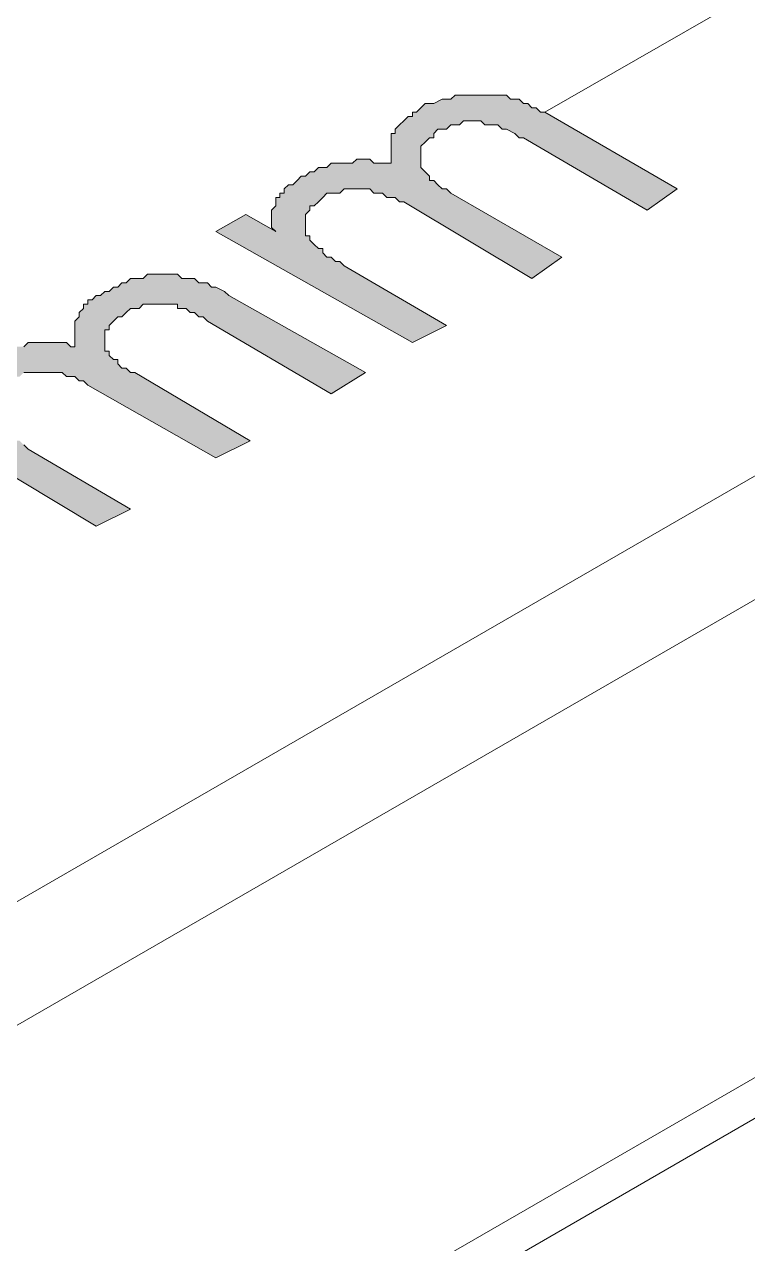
# Model space of a CAD drawing. Header units: inches. Extents: x -430764 to 256483, y 7374 to 217374.
# Drawn here: x 81354 to 84845, y 68480 to 74369 of the extents above; entities that cross this region are included whole.
import ezdxf

# ---------------------------------------------------------------- set-up
doc = ezdxf.new("R2010")
doc.units = ezdxf.units.IN
doc.header["$MEASUREMENT"] = 0
doc.layers.add('Background Stuff', color=252, linetype='Continuous', lineweight=5)
doc.layers.add('Layer 1', color=7, linetype='Continuous')

# ---------------------------------------------------------------- blocks, each defined once
blk = doc.blocks.new('block 3')
at = {"layer": 'Layer 1'}
h = blk.add_hatch(color=255, dxfattribs=at)
h.dxf.hatch_style = 2
h.paths.add_polyline_path([(538.998, -566.664), (534.256, -563.983), (534.978, -563.571), (535.7, -563.983), (535.595, -563.882), (535.595, -563.778), (535.595, -563.676), (535.595, -563.571), (535.595, -563.469), (535.7, -563.365), (535.7, -563.263), (535.7, -563.159), (535.802, -563.159), (535.802, -563.057), (535.905, -563.057), (535.905, -562.953), (536.008, -562.851), (536.111, -562.851), (536.214, -562.747), (536.316, -562.645), (536.421, -562.645), (536.523, -562.541), (536.627, -562.541), (536.729, -562.438), (536.833, -562.438), (536.936, -562.438), (537.039, -562.334), (537.142, -562.334), (537.349, -562.334), (537.451, -562.334), (537.555, -562.334), (537.658, -562.231), (537.761, -562.231), (537.967, -562.231), (538.07, -562.334), (538.172, -562.334), (538.276, -562.334), (538.379, -562.334), (538.482, -562.334), (538.482, -562.231), (538.482, -562.129), (538.482, -562.025), (538.482, -561.923), (538.482, -561.82), (538.482, -561.717), (538.482, -561.612), (538.585, -561.612), (538.585, -561.51), (538.688, -561.407), (538.792, -561.305), (538.894, -561.201), (538.998, -561.201), (538.998, -561.099), (539.1, -561.099), (539.204, -560.994), (539.307, -560.892), (539.41, -560.892), (539.513, -560.892), (539.719, -560.788), (539.821, -560.788), (539.926, -560.788), (540.028, -560.686), (540.132, -560.686), (540.234, -560.686), (540.337, -560.686), (540.44, -560.686), (540.544, -560.686), (540.647, -560.686), (540.75, -560.686), (540.854, -560.686), (540.956, -560.686), (541.059, -560.686), (541.162, -560.686), (541.266, -560.686), (541.369, -560.788), (541.471, -560.788), (541.575, -560.788), (541.677, -560.892), (541.781, -560.892), (541.884, -560.994), (541.987, -560.994), (542.09, -561.099), (542.193, -561.099), (545.389, -562.953), (544.667, -563.469), (541.677, -561.717), (541.575, -561.717), (541.471, -561.612), (541.266, -561.51), (541.162, -561.51), (541.059, -561.407), (540.956, -561.407), (540.854, -561.407), (540.75, -561.407), (540.647, -561.305), (540.544, -561.305), (540.44, -561.305), (540.234, -561.305), (540.132, -561.407), (540.028, -561.407), (539.926, -561.407), (539.821, -561.51), (539.719, -561.51), (539.616, -561.51), (539.513, -561.612), (539.513, -561.717), (539.41, -561.717), (539.307, -561.82), (539.204, -561.923), (539.204, -562.025), (539.204, -562.129), (539.204, -562.231), (539.204, -562.334), (539.204, -562.438), (539.307, -562.541), (539.41, -562.645), (539.41, -562.747), (539.513, -562.747), (539.616, -562.851), (539.719, -562.953), (539.821, -562.953), (539.926, -563.057), (542.605, -564.603), (541.884, -565.118), (538.792, -563.263), (538.688, -563.263), (538.585, -563.159), (538.379, -563.159), (538.276, -563.057), (538.172, -563.057), (538.07, -563.057), (537.967, -562.953), (537.864, -562.953), (537.761, -562.953), (537.658, -562.953), (537.555, -562.953), (537.451, -562.953), (537.349, -562.953), (537.245, -563.057), (537.142, -563.057), (536.936, -563.057), (536.833, -563.159), (536.729, -563.263), (536.627, -563.365), (536.523, -563.365), (536.523, -563.469), (536.421, -563.571), (536.421, -563.676), (536.421, -563.778), (536.421, -563.882), (536.421, -563.983), (536.421, -564.087), (536.523, -564.087), (536.523, -564.189), (536.627, -564.293), (536.729, -564.396), (536.833, -564.396), (536.833, -564.5), (536.936, -564.603), (537.039, -564.603), (537.142, -564.706), (537.245, -564.706), (537.349, -564.808), (539.821, -566.253)])
h = blk.add_hatch(color=255, dxfattribs=at)
h.dxf.hatch_style = 2
h.paths.add_polyline_path([(531.369, -571.097), (526.731, -568.313), (527.452, -567.901), (528.071, -568.313), (528.071, -568.211), (527.969, -568.107), (527.969, -568.004), (528.071, -567.901), (528.071, -567.798), (528.071, -567.695), (528.174, -567.592), (528.174, -567.488), (528.277, -567.488), (528.277, -567.385), (528.38, -567.385), (528.38, -567.283), (528.483, -567.18), (528.586, -567.18), (528.69, -567.077), (528.792, -566.974), (528.896, -566.974), (528.999, -566.871), (529.205, -566.871), (529.308, -566.767), (529.411, -566.767), (529.513, -566.767), (529.618, -566.767), (529.72, -566.664), (529.824, -566.664), (529.926, -566.664), (530.029, -566.664), (530.236, -566.664), (530.339, -566.664), (530.441, -566.664), (530.545, -566.664), (530.648, -566.664), (530.751, -566.767), (530.854, -566.767), (530.854, -566.664), (530.854, -566.561), (530.854, -566.459), (530.854, -566.355), (530.854, -566.253), (530.854, -566.148), (530.958, -566.046), (530.958, -565.942), (531.061, -565.84), (531.061, -565.736), (531.163, -565.736), (531.163, -565.634), (531.267, -565.634), (531.369, -565.53), (531.473, -565.53), (531.576, -565.428), (531.679, -565.428), (531.782, -565.324), (531.885, -565.324), (531.988, -565.221), (532.09, -565.221), (532.195, -565.118), (532.297, -565.118), (532.401, -565.118), (532.503, -565.118), (532.606, -565.016), (532.709, -565.016), (532.813, -565.016), (532.916, -565.016), (533.018, -565.016), (533.123, -565.016), (533.225, -565.016), (533.328, -565.016), (533.431, -565.118), (533.534, -565.118), (533.637, -565.118), (533.74, -565.118), (533.844, -565.221), (533.946, -565.221), (534.05, -565.221), (534.153, -565.324), (534.256, -565.324), (534.462, -565.428), (534.565, -565.53), (537.864, -567.385), (537.039, -567.901), (534.05, -566.148), (533.946, -566.046), (533.844, -566.046), (533.74, -565.942), (533.637, -565.942), (533.534, -565.84), (533.431, -565.84), (533.328, -565.84), (533.328, -565.736), (533.123, -565.736), (533.018, -565.736), (532.916, -565.736), (532.813, -565.736), (532.709, -565.736), (532.503, -565.736), (532.401, -565.84), (532.297, -565.84), (532.195, -565.84), (532.09, -565.942), (531.988, -566.046), (531.885, -566.046), (531.782, -566.148), (531.679, -566.253), (531.679, -566.355), (531.576, -566.355), (531.576, -566.459), (531.576, -566.561), (531.576, -566.664), (531.576, -566.767), (531.576, -566.871), (531.679, -566.871), (531.679, -566.974), (531.782, -567.077), (531.885, -567.077), (531.885, -567.18), (531.988, -567.283), (532.09, -567.283), (532.195, -567.385), (532.297, -567.385), (535.081, -569.036), (534.256, -569.447), (531.163, -567.695), (531.061, -567.592), (530.958, -567.592), (530.854, -567.488), (530.751, -567.488), (530.648, -567.488), (530.545, -567.385), (530.441, -567.385), (530.339, -567.385), (530.236, -567.385), (530.132, -567.385), (530.029, -567.385), (529.926, -567.385), (529.824, -567.385), (529.72, -567.385), (529.618, -567.385), (529.513, -567.488), (529.411, -567.488), (529.308, -567.592), (529.205, -567.592), (529.102, -567.695), (528.999, -567.695), (528.999, -567.798), (528.896, -567.901), (528.792, -568.004), (528.792, -568.107), (528.792, -568.211), (528.792, -568.313), (528.792, -568.417), (528.896, -568.52), (528.999, -568.623), (529.102, -568.726), (529.102, -568.828), (529.205, -568.828), (529.308, -568.933), (529.411, -569.036), (529.513, -569.036), (529.618, -569.138), (529.72, -569.241), (532.195, -570.685)])
at = {"layer": 'Layer 1', "color": 9, "lineweight": 0}
for points in [[(821.232, -414.723), (821.232, -411.734), (282.121, -722.935)], [(821.232, -411.734), (834.632, -419.465), (295.521, -730.768), (282.121, -722.935), (282.121, -725.924), (295.521, -733.655), (295.521, -730.768)], [(834.632, -422.455), (821.232, -414.723), (282.121, -725.924)], [(831.231, -490.075), (831.231, -420.496), (292.12, -731.696)]]:
    blk.add_lwpolyline(points, dxfattribs=at)
at = {"layer": 'Layer 1', "color": 5, "lineweight": 0}
blk.add_lwpolyline([(568.582, -545.944), (542.193, -561.099)], dxfattribs=at)
at = {"layer": 'Layer 1', "color": 255, "lineweight": 0}
for points in [[(538.998, -566.664), (534.256, -563.983), (534.978, -563.571), (535.7, -563.983), (535.595, -563.882), (535.595, -563.778), (535.595, -563.676), (535.595, -563.571), (535.595, -563.469), (535.7, -563.365), (535.7, -563.263), (535.7, -563.159), (535.802, -563.159), (535.802, -563.057), (535.905, -563.057), (535.905, -562.953), (536.008, -562.851), (536.111, -562.851), (536.214, -562.747), (536.316, -562.645), (536.421, -562.645), (536.523, -562.541), (536.627, -562.541), (536.729, -562.438), (536.833, -562.438), (536.936, -562.438), (537.039, -562.334), (537.142, -562.334), (537.349, -562.334), (537.451, -562.334), (537.555, -562.334), (537.658, -562.231), (537.761, -562.231), (537.967, -562.231), (538.07, -562.334), (538.172, -562.334), (538.276, -562.334), (538.379, -562.334), (538.482, -562.334), (538.482, -562.231), (538.482, -562.129), (538.482, -562.025), (538.482, -561.923), (538.482, -561.82), (538.482, -561.717), (538.482, -561.612), (538.585, -561.612), (538.585, -561.51), (538.688, -561.407), (538.792, -561.305), (538.894, -561.201), (538.998, -561.201), (538.998, -561.099), (539.1, -561.099), (539.204, -560.994), (539.307, -560.892), (539.41, -560.892), (539.513, -560.892), (539.719, -560.788), (539.821, -560.788), (539.926, -560.788), (540.028, -560.686), (540.132, -560.686), (540.234, -560.686), (540.337, -560.686), (540.44, -560.686), (540.544, -560.686), (540.647, -560.686), (540.75, -560.686), (540.854, -560.686), (540.956, -560.686), (541.059, -560.686), (541.162, -560.686), (541.266, -560.686), (541.369, -560.788), (541.471, -560.788), (541.575, -560.788), (541.677, -560.892), (541.781, -560.892), (541.884, -560.994), (541.987, -560.994), (542.09, -561.099), (542.193, -561.099), (545.389, -562.953), (544.667, -563.469), (541.677, -561.717), (541.575, -561.717), (541.471, -561.612), (541.266, -561.51), (541.162, -561.51), (541.059, -561.407), (540.956, -561.407), (540.854, -561.407), (540.75, -561.407), (540.647, -561.305), (540.544, -561.305), (540.44, -561.305), (540.234, -561.305), (540.132, -561.407), (540.028, -561.407), (539.926, -561.407), (539.821, -561.51), (539.719, -561.51), (539.616, -561.51), (539.513, -561.612), (539.513, -561.717), (539.41, -561.717), (539.307, -561.82), (539.204, -561.923), (539.204, -562.025), (539.204, -562.129), (539.204, -562.231), (539.204, -562.334), (539.204, -562.438), (539.307, -562.541), (539.41, -562.645), (539.41, -562.747), (539.513, -562.747), (539.616, -562.851), (539.719, -562.953), (539.821, -562.953), (539.926, -563.057), (542.605, -564.603), (541.884, -565.118), (538.792, -563.263), (538.688, -563.263), (538.585, -563.159), (538.379, -563.159), (538.276, -563.057), (538.172, -563.057), (538.07, -563.057), (537.967, -562.953), (537.864, -562.953), (537.761, -562.953), (537.658, -562.953), (537.555, -562.953), (537.451, -562.953), (537.349, -562.953), (537.245, -563.057), (537.142, -563.057), (536.936, -563.057), (536.833, -563.159), (536.729, -563.263), (536.627, -563.365), (536.523, -563.365), (536.523, -563.469), (536.421, -563.571), (536.421, -563.676), (536.421, -563.778), (536.421, -563.882), (536.421, -563.983), (536.421, -564.087), (536.523, -564.087), (536.523, -564.189), (536.627, -564.293), (536.729, -564.396), (536.833, -564.396), (536.833, -564.5), (536.936, -564.603), (537.039, -564.603), (537.142, -564.706), (537.245, -564.706), (537.349, -564.808), (539.821, -566.253), (538.998, -566.664)], [(531.369, -571.097), (526.731, -568.313)], [(529.618, -566.767), (529.72, -566.664), (529.824, -566.664), (529.926, -566.664), (530.029, -566.664), (530.236, -566.664), (530.339, -566.664), (530.441, -566.664), (530.545, -566.664), (530.648, -566.664), (530.751, -566.767), (530.854, -566.767), (530.854, -566.664), (530.854, -566.561), (530.854, -566.459), (530.854, -566.355), (530.854, -566.253), (530.854, -566.148), (530.958, -566.046), (530.958, -565.942), (531.061, -565.84), (531.061, -565.736), (531.163, -565.736), (531.163, -565.634), (531.267, -565.634), (531.369, -565.53), (531.473, -565.53), (531.576, -565.428), (531.679, -565.428), (531.782, -565.324), (531.885, -565.324), (531.988, -565.221), (532.09, -565.221), (532.195, -565.118), (532.297, -565.118), (532.401, -565.118), (532.503, -565.118), (532.606, -565.016), (532.709, -565.016), (532.813, -565.016), (532.916, -565.016), (533.018, -565.016), (533.123, -565.016), (533.225, -565.016), (533.328, -565.016), (533.431, -565.118), (533.534, -565.118), (533.637, -565.118), (533.74, -565.118), (533.844, -565.221), (533.946, -565.221), (534.05, -565.221), (534.153, -565.324), (534.256, -565.324), (534.462, -565.428), (534.565, -565.53), (537.864, -567.385), (537.039, -567.901), (534.05, -566.148), (533.946, -566.046), (533.844, -566.046), (533.74, -565.942), (533.637, -565.942), (533.534, -565.84), (533.431, -565.84), (533.328, -565.84), (533.328, -565.736), (533.123, -565.736), (533.018, -565.736), (532.916, -565.736), (532.813, -565.736), (532.709, -565.736), (532.503, -565.736), (532.401, -565.84), (532.297, -565.84), (532.195, -565.84), (532.09, -565.942), (531.988, -566.046), (531.885, -566.046), (531.782, -566.148), (531.679, -566.253), (531.679, -566.355), (531.576, -566.355), (531.576, -566.459), (531.576, -566.561), (531.576, -566.664), (531.576, -566.767), (531.576, -566.871), (531.679, -566.871), (531.679, -566.974), (531.782, -567.077), (531.885, -567.077), (531.885, -567.18), (531.988, -567.283), (532.09, -567.283), (532.195, -567.385), (532.297, -567.385), (535.081, -569.036), (534.256, -569.447), (531.163, -567.695), (531.061, -567.592), (530.958, -567.592), (530.854, -567.488), (530.751, -567.488), (530.648, -567.488), (530.545, -567.385), (530.441, -567.385), (530.339, -567.385), (530.236, -567.385), (530.132, -567.385), (530.029, -567.385), (529.926, -567.385), (529.824, -567.385), (529.72, -567.385), (529.618, -567.385)], [(529.618, -569.138), (529.72, -569.241), (532.195, -570.685), (531.369, -571.097)]]:
    blk.add_lwpolyline(points, dxfattribs=at)
blk = doc.blocks.new('Isometric')
at = {"layer": 'Layer 1', "xscale": 200, "yscale": 200, "zscale": 200}
blk.add_blockref('block 3', (-56424.1, 145184.8), dxfattribs=at)

msp = doc.modelspace()

# ---------------------------------------------------------------- block references
at = {"layer": 'Background Stuff'}
msp.add_blockref('Isometric', (31851.58203, 40980.31673), dxfattribs=at)

doc.saveas('drawing.dxf')
